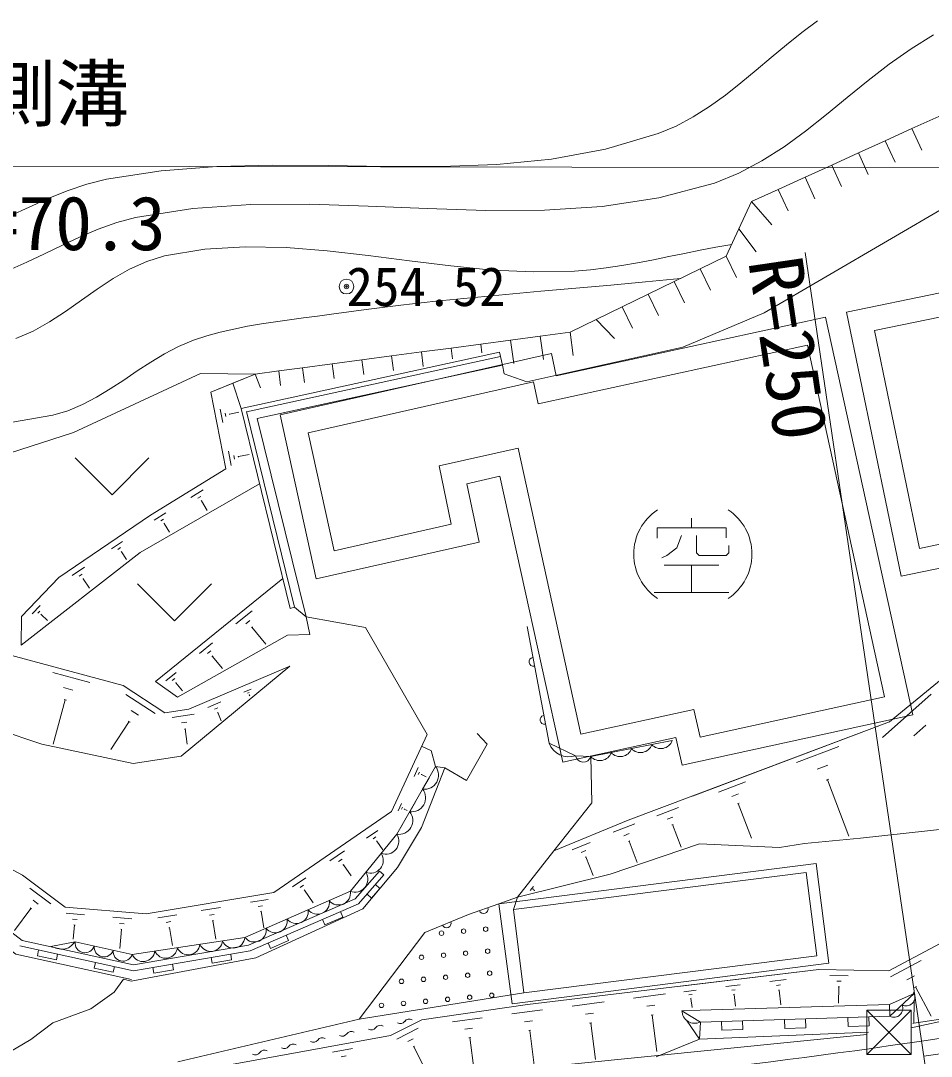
# Model space of a CAD drawing. Units: millimetres, scale not verified. Extents: x 40000 to 680000, y 20000 to 380000.
# Drawn here: x 150542 to 181360, y 292514 to 327570 of the extents above; entities that cross this region are included whole.
import ezdxf
from ezdxf.enums import TextEntityAlignment as Align

# ---------------------------------------------------------------- set-up
doc = ezdxf.new("R2010")
doc.units = ezdxf.units.MM
doc.header["$LTSCALE"] = 1000
doc.header["$PDMODE"] = 32
doc.header["$PDSIZE"] = 500
for name, color, linetype, lineweight in [('M-BGD', 7, 'Continuous', 13), ('M-BMK-ROW', 30, 'Continuous', 13), ('M-STR-HTXT', 7, 'Continuous', 13)]:
    doc.layers.add(name, color=color, linetype=linetype, lineweight=lineweight)
doc.styles.add('@ＭＳ ゴシック', font='')
doc.styles.add('ＭＳ ゴシック', font='')
doc.styles.get('@ＭＳ ゴシック').set_extended_font_data('@MS Gothic')
doc.styles.get('ＭＳ ゴシック').set_extended_font_data('MS Gothic')

msp = doc.modelspace()

# ---------------------------------------------------------------- linework, layer by layer
at = {"layer": 'M-BGD'}
for p, q in [((180707, 323918), (181613, 324329)), ((179802, 323506), (180707, 323918)), ((180707, 323918), (181038, 323189)), ((178897, 323095), (179802, 323506)), ((179802, 323506), (180133, 322778)), ((177992, 322683), (178897, 323095)), ((178897, 323095), (179228, 322366)), ((177087, 322272), (177992, 322683)), ((177992, 322683), (178323, 321955)), ((176182, 321860), (177087, 322272)), ((177087, 322272), (177418, 321544)), ((175277, 321449), (176182, 321860)), ((176182, 321860), (176513, 321132)), ((174848, 320523), (175277, 321449)), ((175277, 321449), (175958, 320660)), ((181967, 321342), (175702, 317677)), ((174419, 319596), (174848, 320523)), ((174848, 320523), (175428, 319745)), ((181478, 290041), (177093, 319719)), ((173538, 319168), (174419, 319596)), ((174419, 319596), (174769, 318877)), ((172658, 318740), (173538, 319168)), ((173538, 319168), (173888, 318449)), ((171777, 318311), (172658, 318740)), ((172658, 318740), (173008, 318020)), ((170896, 317883), (171777, 318311)), ((171777, 318311), (172127, 317592)), ((179440, 317082), (184211, 318066)), ((170016, 317454), (170896, 317883)), ((170896, 317883), (171246, 317163)), ((172953, 316520), (175702, 317677)), ((169135, 317026), (170016, 317454)), ((170016, 317454), (170642, 316813)), ((168128, 316892), (169135, 317026)), ((169135, 317026), (169241, 316233)), ((180961, 309709), (179440, 317082)), ((165108, 316490), (166115, 316624)), ((166115, 316624), (167122, 316758)), ((166115, 316624), (166154, 316328)), ((167122, 316758), (168128, 316892)), ((167122, 316758), (167227, 315965)), ((177167, 316583), (168054, 314600)), ((168128, 316892), (168234, 316099)), ((179778, 304682), (177167, 316583)), ((157999, 314441), (166749, 316351)), ((162088, 316088), (163095, 316222)), ((163095, 316222), (164101, 316356)), ((163095, 316222), (163161, 315726)), ((164101, 316356), (165108, 316490)), ((164101, 316356), (164167, 315860)), ((165108, 316490), (165160, 316128)), ((166749, 316351), (166845, 315911)), ((167667, 315340), (172953, 316520)), ((158182, 314327), (166781, 316204)), ((166845, 315911), (158549, 314100)), ((160074, 315820), (161081, 315954)), ((161081, 315954), (162088, 316088)), ((161081, 315954), (161147, 315458)), ((162088, 316088), (162154, 315592)), ((166845, 315911), (166899, 315616)), ((156627, 315624), (152323, 313626)), ((158472, 315606), (156627, 315624)), ((156976, 314993), (158472, 315606)), ((157724, 315300), (158472, 315606)), ((158472, 315606), (159273, 315713)), ((158472, 315606), (158662, 315144)), ((159273, 315713), (160074, 315820)), ((159273, 315713), (159339, 315218)), ((160074, 315820), (160141, 315324)), ((166899, 315616), (167667, 315340)), ((156976, 314993), (157724, 315300)), ((157724, 315300), (157999, 314441)), ((160275, 313624), (167892, 315345)), ((167892, 315345), (168054, 314600)), ((157487, 312397), (156976, 314993)), ((157381, 313974), (157292, 314422)), ((157482, 314168), (157460, 314280)), ((157608, 314237), (157603, 314265)), ((157605, 314251), (157928, 314314)), ((157999, 314441), (159663, 307676)), ((158179, 314338), (159809, 307712)), ((159322, 314229), (160547, 308671)), ((160200, 307385), (158549, 314100)), ((152323, 313626), (148677, 312459)), ((160275, 313624), (161155, 309628)), ((167373, 313104), (164699, 312504)), ((167373, 313104), (169498, 303418)), ((152383, 312770), (153633, 311520)), ((154883, 312770), (153633, 311520)), ((157668, 312516), (157573, 312998)), ((157777, 312726), (157753, 312846)), ((157912, 312799), (157906, 312829)), ((157909, 312814), (158279, 312887)), ((154938, 310827), (157487, 312397)), ((164699, 312504), (165111, 310522)), ((154589, 309573), (158625, 311898)), ((156305, 311434), (156712, 311685)), ((156533, 311406), (156635, 311468)), ((156646, 311307), (156672, 311323)), ((156659, 311315), (156856, 310995)), ((151837, 308726), (154938, 310827)), ((155062, 310668), (155451, 310908)), ((155279, 310642), (155377, 310701)), ((173247, 310401), (173247, 310729)), ((180961, 309709), (185731, 310698)), ((155388, 310547), (155412, 310562)), ((155400, 310555), (155581, 310260)), ((161155, 309628), (165111, 310522)), ((174423, 310401), (172078, 310401)), ((172078, 310401), (172078, 310058)), ((174423, 310062), (174423, 310401)), ((153612, 309687), (153984, 309939)), ((172749, 309723), (172908, 310143)), ((173416, 310143), (173416, 309560)), ((154589, 309573), (150554, 306431)), ((153827, 309670), (153920, 309733)), ((153938, 309582), (153961, 309598)), ((153949, 309590), (154126, 309329)), ((172413, 309472), (172749, 309723)), ((173416, 309560), (173504, 309472)), ((174419, 309472), (174507, 309557)), ((174507, 309557), (174507, 309804)), ((172240, 309387), (172413, 309472)), ((173504, 309472), (174419, 309472)), ((152285, 308788), (152698, 309068)), ((174172, 309137), (172325, 309137)), ((173247, 308215), (173247, 309137)), ((150566, 307400), (151837, 308726)), ((152524, 308769), (152627, 308839)), ((152646, 308671), (152672, 308689)), ((152659, 308680), (152874, 308364)), ((154496, 308508), (155746, 307258)), ((155106, 305204), (159414, 308690)), ((156996, 308508), (155746, 307258)), ((171986, 308215), (174504, 308215)), ((150927, 307487), (151202, 307775)), ((151116, 307512), (151185, 307584)), ((151228, 307457), (151246, 307475)), ((151237, 307466), (151444, 307268)), ((157828, 307149), (158374, 307591)), ((159809, 307712), (159663, 307676)), ((159809, 307712), (160200, 307385)), ((150554, 306431), (150566, 307400)), ((158165, 307151), (158302, 307262)), ((162206, 307026), (160200, 307385)), ((160200, 307385), (160325, 306789)), ((159574, 306767), (155845, 304673)), ((158349, 307029), (158383, 307056)), ((158366, 307043), (158834, 306464)), ((160325, 306789), (159574, 306767)), ((164293, 303404), (162206, 307026)), ((167680, 307068), (168426, 303111)), ((148759, 306480), (154004, 305067)), ((156591, 306148), (157032, 306505)), ((156863, 306150), (156974, 306239)), ((157012, 306051), (157039, 306073)), ((157025, 306062), (157367, 305640)), ((179949, 303841), (182725, 306115)), ((159647, 305715), (155967, 302669)), ((156234, 304267), (159647, 305715)), ((151625, 305501), (152880, 305163)), ((155455, 305229), (155799, 305507)), ((151262, 303075), (145497, 304999)), ((151994, 304997), (152308, 304913)), ((154004, 305067), (155415, 304145)), ((155845, 304673), (155106, 305204)), ((155667, 305230), (155753, 305300)), ((155783, 305153), (155805, 305170)), ((155794, 305161), (156019, 304884)), ((154104, 304763), (155097, 304114)), ((158096, 304840), (158339, 304943)), ((158218, 304806), (158279, 304831)), ((158272, 304742), (158287, 304749)), ((158279, 304745), (158291, 304717)), ((173536, 303318), (179778, 304682)), ((179712, 303306), (181358, 304769)), ((152050, 304578), (151645, 303078)), ((152010, 304589), (152089, 304568)), ((156877, 304323), (157319, 304510)), ((157099, 304260), (157209, 304307)), ((154282, 304222), (154530, 304060)), ((155415, 304145), (156234, 304267)), ((155670, 303981), (156407, 304091)), ((157196, 304146), (157224, 304157)), ((157210, 304151), (157327, 303875)), ((169498, 303418), (173323, 304251)), ((173323, 304251), (173536, 303318)), ((154211, 303843), (153593, 302896)), ((154180, 303863), (154242, 303822)), ((155979, 303801), (156163, 303829)), ((156081, 303591), (156127, 303597)), ((156104, 303594), (156180, 303082)), ((173275, 301324), (179949, 303841)), ((180768, 303361), (181180, 303726)), ((163086, 300803), (164293, 303404)), ((166328, 303084), (165990, 303444)), ((154348, 302421), (151262, 303075)), ((164109, 303008), (164440, 302854)), ((165632, 301850), (166328, 303084)), ((168426, 303111), (169320, 302690)), ((169839, 302659), (172589, 303201)), ((176803, 302461), (178229, 303004)), ((155967, 302669), (154348, 302421)), ((164581, 302325), (164437, 302865)), ((169320, 302690), (169839, 302659)), ((169839, 302659), (169867, 301094)), ((163270, 300028), (164581, 302325)), ((163856, 301987), (163996, 302289)), ((164105, 300261), (164901, 302283)), ((164581, 302325), (164901, 302283)), ((164901, 302283), (165632, 301850)), ((177501, 302237), (177857, 302372)), ((163999, 302058), (164034, 302134)), ((164102, 302045), (164111, 302064)), ((164107, 302054), (164269, 301979)), ((164144, 301559), (164363, 301942)), ((177797, 301860), (177887, 301894)), ((177842, 301877), (178568, 299970)), ((174156, 301453), (175077, 301804)), ((163707, 300793), (163926, 301176)), ((174607, 301309), (174837, 301396)), ((159111, 298061), (163086, 300803)), ((163315, 300823), (163432, 301075)), ((163435, 300882), (163464, 300945)), ((163522, 300871), (163529, 300887)), ((163525, 300879), (163617, 300836)), ((169867, 301094), (168585, 299464)), ((172066, 300658), (172801, 300938)), ((174798, 301065), (174855, 301087)), ((174827, 301076), (175277, 299894)), ((146734, 300679), (150602, 298646)), ((172426, 300542), (172610, 300612)), ((162244, 299893), (162629, 300158)), ((163270, 300028), (163489, 300411)), ((163293, 298909), (164105, 300261)), ((170595, 300098), (171331, 300378)), ((172579, 300348), (172625, 300365)), ((172602, 300356), (172892, 299595)), ((178969, 299898), (182050, 300238)), ((161698, 298098), (163270, 300028)), ((162468, 299877), (162564, 299943)), ((162584, 299786), (162608, 299803)), ((162596, 299794), (162797, 299502)), ((169206, 299504), (169818, 299756)), ((170955, 299982), (171139, 300052)), ((171108, 299788), (171154, 299805)), ((171131, 299797), (171407, 299070)), ((177070, 299716), (178969, 299898)), ((161005, 299125), (161505, 299470)), ((168585, 299464), (167356, 297903)), ((169511, 299415), (169664, 299478)), ((170495, 298677), (173517, 299710)), ((173517, 299710), (176220, 299580)), ((176220, 299580), (177070, 299716)), ((161296, 299104), (161421, 299191)), ((166720, 297677), (177462, 299035)), ((169644, 299255), (169683, 299271)), ((169663, 299263), (169921, 298637)), ((177893, 295664), (177462, 299035)), ((161446, 298987), (161478, 299008)), ((161462, 298998), (161724, 298618)), ((162119, 297511), (163293, 298909)), ((162831, 298655), (162681, 298786)), ((167224, 297484), (177127, 298737)), ((177127, 298737), (177485, 295912)), ((150602, 298646), (152050, 297562)), ((159737, 298250), (160187, 298560)), ((162831, 298655), (161978, 297675)), ((167356, 297903), (170495, 298677)), ((150852, 298210), (151561, 297678)), ((154787, 297333), (159111, 298061)), ((158132, 296533), (161698, 298098)), ((159999, 298232), (160111, 298309)), ((160134, 298126), (160162, 298145)), ((160148, 298136), (160441, 297710)), ((167789, 298128), (167896, 298264)), ((167870, 298147), (167897, 298181)), ((167921, 298128), (167928, 298136)), ((167924, 298132), (167932, 298126)), ((150958, 297798), (151136, 297665)), ((161978, 297675), (158305, 296084)), ((158324, 297726), (158912, 297825)), ((166720, 297677), (165697, 297317)), ((167352, 297895), (166720, 297677)), ((166720, 297677), (167173, 294294)), ((167224, 297484), (167352, 297895)), ((167352, 297895), (167356, 297903)), ((150887, 297518), (150332, 296777)), ((150865, 297535), (150910, 297502)), ((152050, 297562), (154787, 297333)), ((152083, 297358), (152705, 297306)), ((155188, 297198), (155827, 297305)), ((156648, 297444), (157302, 297554)), ((156927, 297289), (157090, 297316)), ((158499, 295846), (162119, 297511)), ((158574, 297587), (158721, 297611)), ((158659, 297419), (158696, 297426)), ((158678, 297423), (158773, 296860)), ((164214, 296707), (165697, 297317)), ((167224, 297484), (167567, 294657)), ((152300, 297152), (152456, 297139)), ((152362, 296959), (152322, 296476)), ((152343, 296961), (152382, 296957)), ((153657, 297227), (154305, 297172)), ((153883, 297012), (154045, 296998)), ((155460, 297046), (155619, 297073)), ((157021, 297103), (157062, 297110)), ((157041, 297106), (157147, 296481)), ((153948, 296811), (153893, 296159)), ((153928, 296812), (153968, 296809)), ((155552, 296865), (155592, 296871)), ((155572, 296868), (155674, 296264)), ((162002, 293769), (164214, 296707)), ((154359, 295411), (150507, 296253)), ((151564, 296228), (152382, 296390)), ((151564, 296228), (151973, 296309)), ((152382, 296390), (154319, 295963)), ((154319, 295963), (158132, 296533)), ((179926, 295405), (181661, 296327)), ((181112, 292514), (207802, 296458)), ((158305, 296084), (154359, 295411)), ((177485, 295912), (167567, 294657)), ((154280, 295062), (158499, 295846)), ((167173, 294294), (177893, 295664)), ((181016, 295758), (179984, 295209)), ((167696, 294264), (177557, 295453)), ((172886, 294890), (177557, 295453)), ((177557, 295453), (179926, 295405)), ((177930, 295246), (178549, 295233)), ((180794, 295242), (180536, 295105)), ((153702, 294682), (154026, 295124)), ((154026, 295124), (154280, 295062)), ((174406, 294872), (174889, 294930)), ((175893, 295051), (176443, 295117)), ((176119, 294911), (176257, 294928)), ((178158, 295055), (178313, 295052)), ((178213, 294868), (178251, 294867)), ((178232, 294868), (178221, 294316)), ((180861, 294881), (180797, 294847)), ((180829, 294864), (181359, 293867)), ((152914, 294115), (153702, 294682)), ((162002, 293769), (167567, 294657)), ((171287, 294485), (172365, 294627)), ((172985, 294701), (173404, 294751)), ((173158, 294594), (173262, 294607)), ((173212, 294473), (173238, 294476)), ((173225, 294475), (173262, 294167)), ((174605, 294749), (174726, 294763)), ((174668, 294609), (174698, 294613)), ((174683, 294611), (174731, 294211)), ((176191, 294752), (176225, 294756)), ((176208, 294754), (176268, 294257)), ((179946, 294267), (180782, 294641)), ((179958, 293867), (180782, 294641)), ((180753, 294668), (180752, 294628)), ((167696, 294264), (164123, 293749)), ((169208, 294213), (170286, 294354)), ((171734, 294215), (172003, 294250)), ((173533, 294073), (179946, 294267)), ((179946, 294267), (179958, 293867)), ((180778, 294391), (180765, 293634)), ((151629, 293649), (152914, 294115)), ((165160, 293683), (166165, 293815)), ((167166, 293946), (168207, 294082)), ((169655, 293943), (169924, 293978)), ((171877, 293905), (171944, 293914)), ((171911, 293909), (172072, 292678)), ((173533, 294073), (172919, 294058)), ((172919, 294058), (173545, 293673)), ((173545, 293673), (179958, 293867)), ((180680, 294072), (180680, 292572)), ((180765, 293634), (183581, 294050)), ((150884, 293087), (151629, 293649)), ((155854, 292326), (162002, 293769)), ((163061, 293219), (164123, 293749)), ((163266, 293097), (163994, 293461)), ((165577, 293431), (165828, 293464)), ((167597, 293684), (167858, 293719)), ((169798, 293633), (169866, 293641)), ((169832, 293637), (169993, 292406)), ((173072, 293737), (173517, 293089)), ((173545, 293673), (173517, 293089)), ((180765, 293634), (180736, 293624)), ((181036, 293029), (186001, 293762)), ((149951, 292525), (150884, 293087)), ((156182, 291962), (163061, 293219)), ((163648, 293015), (163830, 293106)), ((165710, 293141), (165773, 293150)), ((165742, 293146), (165890, 292017)), ((167736, 293385), (167801, 293393)), ((167769, 293389), (167923, 292210)), ((173517, 293089), (172051, 292501)), ((179236, 293327), (173517, 293089)), ((161091, 292655), (161775, 292781)), ((163825, 292831), (163871, 292854)), ((163848, 292842), (164313, 291911)), ((161385, 292497), (161556, 292528))]:
    msp.add_line(p, q, dxfattribs=at)
for points in [[(150183, 320969), (150825, 321260), (151469, 321546), (152119, 321811), (152776, 322037), (153446, 322207), (155298, 322492), (157175, 322636), (159069, 322680), (160972, 322668), (162876, 322640), (164772, 322639), (166652, 322707), (168508, 322887), (170332, 323220), (172116, 323749), (172722, 324005), (173300, 324314), (173855, 324666), (174393, 325053), (174917, 325465), (175433, 325892), (175946, 326325), (176460, 326756), (176981, 327174), (177514, 327570)], [(181439, 327090), (180676, 326619), (179940, 326098), (179223, 325542), (178517, 324968), (177813, 324393), (177102, 323833), (176376, 323305), (175626, 322825), (174842, 322410), (174018, 322076), (172137, 321569), (170216, 321277), (168264, 321151), (166289, 321144), (164300, 321208), (162305, 321295), (160311, 321356), (158328, 321344), (156364, 321210), (154427, 320908), (153791, 320740), (153168, 320518), (152556, 320258), (151951, 319974), (151349, 319681), (150745, 319395), (150137, 319130)], [(174604, 319996), (174073, 319901), (173542, 319799), (173012, 319692), (172483, 319583), (171953, 319477), (171422, 319377), (170890, 319285), (170357, 319205), (169822, 319141), (169285, 319095), (167896, 319064), (166502, 319131), (165104, 319267), (163705, 319441), (162307, 319623), (160913, 319784), (159524, 319893), (158142, 319920), (156770, 319834), (155409, 319607), (154805, 319421), (154228, 319158), (153672, 318838), (153131, 318481), (152596, 318105), (152060, 317731), (151518, 317378), (150961, 317065), (150382, 316812)], [(150261, 313976), (151625, 314222), (152139, 314369), (152632, 314573), (153107, 314823), (153571, 315104), (154028, 315405), (154483, 315713), (154941, 316014), (155407, 316297), (155887, 316547), (156385, 316752), (156836, 316899), (157294, 317024), (157757, 317132), (158223, 317225), (158693, 317306), (159165, 317378), (159638, 317444), (160112, 317508), (160585, 317571), (161056, 317637), (162233, 317799), (163412, 317943), (164593, 318073), (165775, 318193), (166958, 318304), (168142, 318410), (169326, 318515), (170510, 318620), (171693, 318729), (172875, 318846)], [(160547, 308671), (166054, 309914), (165643, 311896), (166763, 312147), (168888, 302466), (172719, 303300), (172933, 302367), (180731, 304072), (177777, 317535), (168665, 315552), (168502, 316303), (159322, 314229)], [(179949, 303841), (171101, 300505), (168585, 299464)], [(141104, 301502), (150197, 296734), (150592, 296439), (154363, 295614), (158248, 296278), (161857, 297840), (162681, 298786)], [(162262, 298002), (162413, 297870), (162698, 298197), (162547, 298328)], [(160754, 297145), (160833, 296961), (161445, 297226), (161366, 297410)], [(158917, 296350), (158997, 296166), (159609, 296431), (159529, 296615)], [(154295, 295118), (150379, 295973), (149911, 296324)], [(151564, 296228), (151621, 296209), (151677, 296191), (151733, 296174), (151789, 296160), (151843, 296148), (151897, 296141), (151949, 296137), (152000, 296139), (152050, 296146), (152097, 296160), (152128, 296173), (152159, 296190), (152188, 296209), (152217, 296230), (152246, 296254), (152274, 296279), (152301, 296306), (152328, 296333), (152355, 296362), (152382, 296390)], [(151149, 296112), (151106, 295917), (151748, 295777), (151791, 295972)], [(156990, 295860), (157023, 295663), (157681, 295775), (157648, 295972)], [(153075, 295691), (153032, 295496), (153674, 295356), (153717, 295551)], [(155016, 295523), (155050, 295326), (155708, 295438), (155674, 295635)], [(176395, 293760), (176404, 293460), (177117, 293481), (177108, 293781)], [(178533, 293824), (178542, 293524), (179255, 293546), (179246, 293846)], [(174258, 293695), (174267, 293395), (174979, 293417), (174970, 293717)]]:
    msp.add_lwpolyline(points, dxfattribs=at)
msp.add_lwpolyline([(180339, 308763), (186676, 310077), (184833, 319011), (178494, 317704)], close=True, dxfattribs=at)
for centre, radius in [((161568, 318571), 75), ((161568, 318571), 37.5), ((164784, 296681), 75), ((165531, 296750), 75), ((166277, 296818), 75), ((164106, 295866), 75), ((164853, 295935), 75), ((165599, 296003), 75), ((166345, 296072), 75), ((164175, 295120), 75), ((164921, 295188), 75), ((165668, 295257), 75), ((166414, 295326), 75), ((163429, 295051), 75), ((164990, 294442), 75), ((165736, 294511), 75), ((166483, 294579), 75), ((162751, 294236), 75), ((163497, 294305), 75), ((164244, 294373), 75)]:
    msp.add_circle(centre, radius, dxfattribs=at)
for centre, radius, start, end in [((173096, 309515), 1806, 123.855, 236.145), ((173484, 309515), 1806, 303.855, 56.145), ((167896, 305868), 150, 100.6746, 280.6746), ((168267, 303903), 150, 100.6746, 280.6746), ((169091, 303364), 712, 200.831, 288.7697), ((170830, 303067), 408, 221.8548, 340.423), ((171517, 303202), 408, 221.8552, 340.422), ((172205, 303337), 408, 221.8552, 340.422), ((169583, 302744), 269, 191.5595, 341.5335), ((170142, 302931), 408, 221.8552, 340.422), ((164210, 302029), 474, 261.9596, 38.6038), ((163773, 301263), 474, 261.9598, 38.6035), ((163336, 300498), 474, 261.9594, 38.6047), ((162901, 299794), 437, 249.2395, 32.4092), ((162377, 299150), 437, 249.2382, 32.4105), ((161853, 298507), 437, 249.2383, 32.4104), ((161300, 298037), 403, 218.6394, 8.7539), ((160586, 297724), 403, 218.6394, 8.7539), ((159873, 297411), 403, 218.6391, 8.7539), ((166208, 297497), 150, 199.3539, 19.3539), ((159160, 297098), 403, 218.6394, 8.7539), ((164955, 297012), 150, 202.3607, 22.3607), ((158447, 296785), 403, 218.6398, 8.7535), ((152712, 296352), 332, 173.2743, 341.852), ((153358, 296209), 332, 173.2739, 341.8528), ((156211, 296346), 398, 202.8997, 354.1093), ((156974, 296460), 398, 202.899, 354.11), ((157736, 296574), 398, 202.8993, 354.1092), ((154003, 296067), 332, 173.2743, 341.852), ((154686, 296118), 398, 202.8997, 354.1093), ((155448, 296232), 398, 202.8997, 354.1093), ((180507, 294521), 300, 242.8031, 23.6172), ((180095, 294134), 300, 242.8028, 23.6185), ((163692, 293594), 182, 58.6895, 145.5964), ((173357, 294069), 438, 181.4261, 295.4702), ((162409, 293589), 182, 238.6951, 325.5922), ((162710, 293383), 182, 58.694, 145.5951), ((163391, 293800), 182, 238.6915, 325.5976), ((160748, 292960), 182, 58.694, 145.5951), ((161428, 293378), 182, 238.694, 325.5951), ((161729, 293172), 182, 58.6927, 145.5946), ((158785, 292538), 182, 58.692, 145.5953), ((159465, 292955), 182, 238.694, 325.5951), ((159766, 292749), 182, 58.6927, 145.5946), ((160446, 293167), 182, 238.6896, 325.5977), ((144933, 537355), 246980, 274.15508, 278.40558), ((158484, 292744), 182, 238.6896, 325.5977)]:
    msp.add_arc(centre, radius, start, end, dxfattribs=at)
msp.add_point((161568, 318571), dxfattribs=at)
at = {"layer": 'M-BMK-ROW'}
for p, q in [((183873, 294160), (180680, 293482)), ((179180, 292572), (179180, 294072)), ((179180, 294072), (180680, 294072)), ((180680, 294072), (179180, 292572)), ((180680, 292572), (179180, 294072)), ((179180, 293247), (164245, 291748)), ((180680, 292572), (179180, 292572))]:
    msp.add_line(p, q, dxfattribs=at)
at = {"layer": 'M-STR-HTXT'}
msp.add_line((119008, 322693), (184416, 322584), dxfattribs=at)

# ---------------------------------------------------------------- texts
at = {"layer": 'M-BGD', "style": 'ＭＳ ゴシック'}
msp.add_text('R=250', height=1833, rotation=278.399, dxfattribs=at).set_placement((174619, 319354), align=Align.BOTTOM_LEFT)
msp.add_text('254.52', height=1320, dxfattribs=at).set_placement((161568, 318571), align=Align.MIDDLE_LEFT)
at = {"layer": 'M-STR-HTXT', "style": 'ＭＳ ゴシック'}
msp.add_text('側溝', height=1833, rotation=359.905, dxfattribs=at).set_placement((151713, 323638), align=Align.BOTTOM_CENTER)
at = {"layer": 'M-STR-HTXT', "style": '@ＭＳ ゴシック'}
msp.add_text('L=70.3', height=1833, rotation=359.905, dxfattribs=at).set_placement((151710, 321638), align=Align.TOP_CENTER)

doc.saveas('drawing.dxf')
